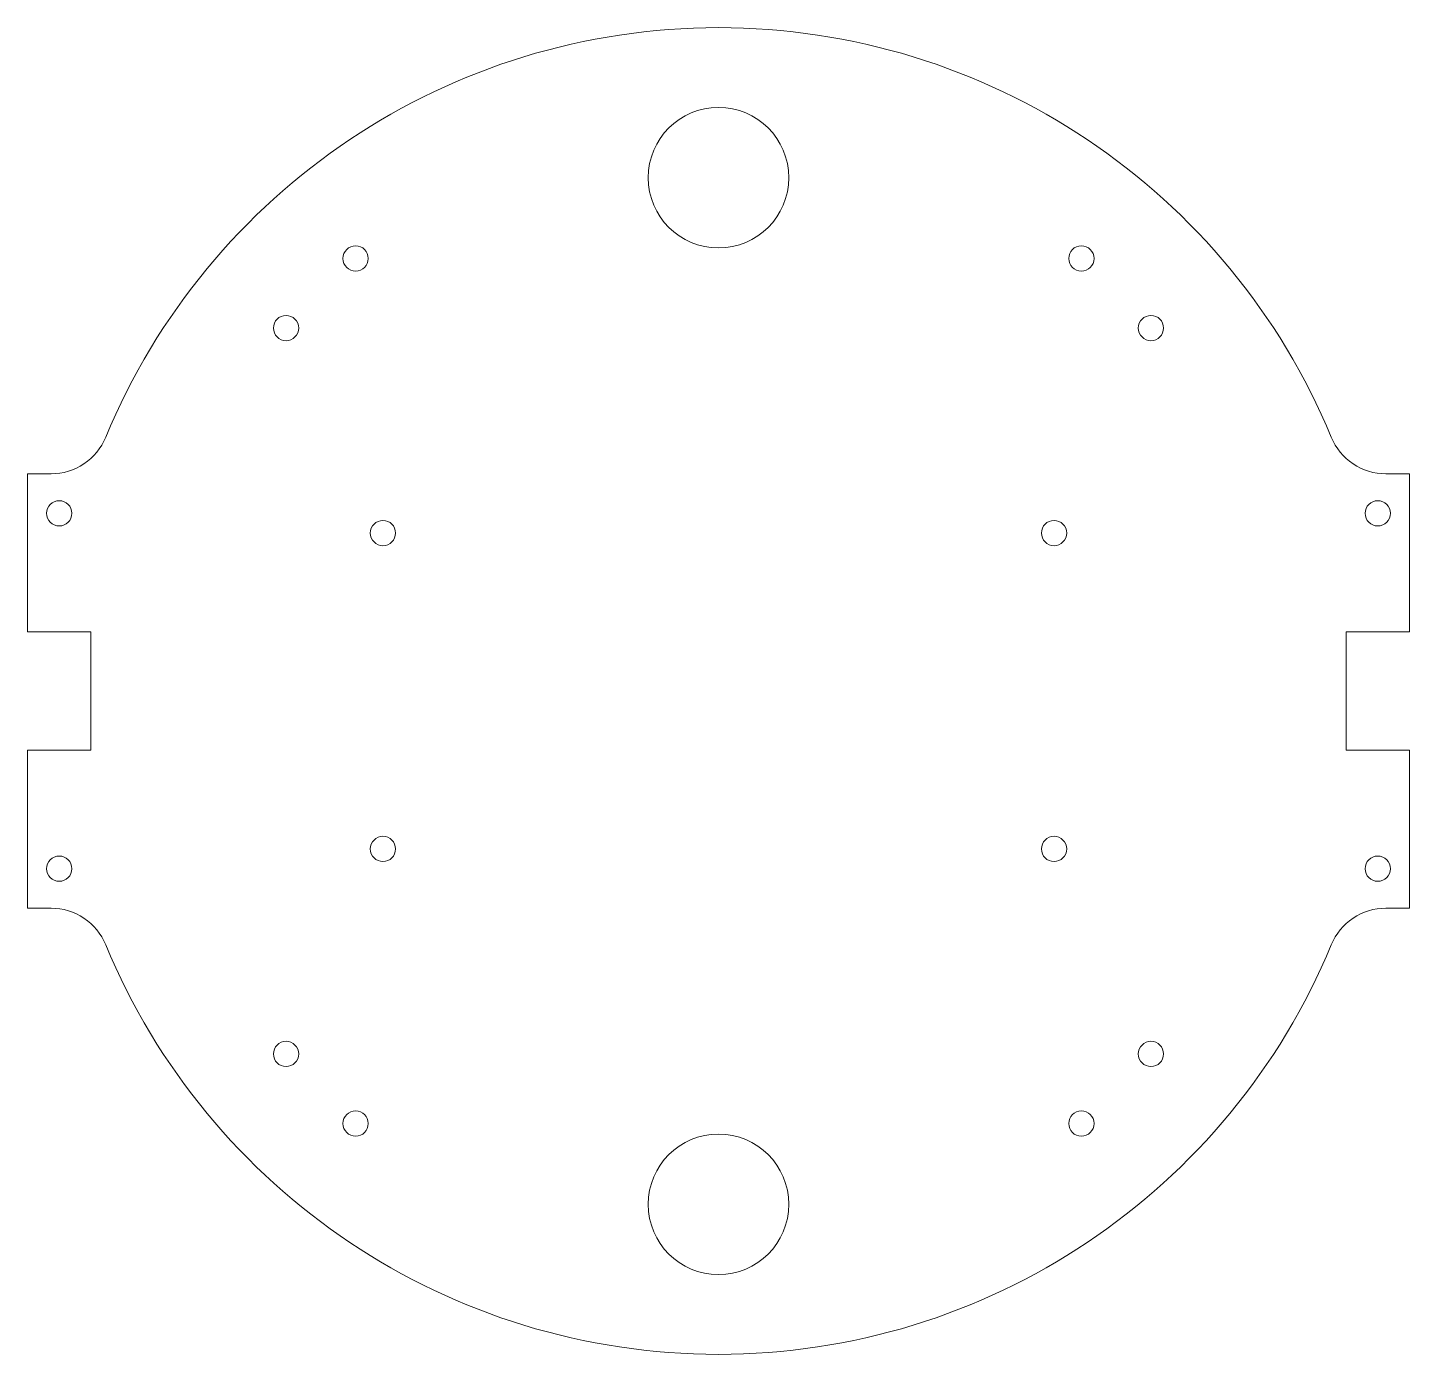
# Model space of a CAD drawing. Header units: millimetres. Extents: x -88 to 88, y -84 to 84.
import ezdxf

# ---------------------------------------------------------------- set-up
doc = ezdxf.new("R2010")
doc.units = ezdxf.units.MM

msp = doc.modelspace()

# ---------------------------------------------------------------- linework, layer by layer
at = {"color": 7, "linetype": 'Continuous', "lineweight": 15}
for p, q in [((-87.5, 27.5), (-87.5, 7.5)), ((-84.54, 27.5), (-87.5, 27.5)), ((87.5, 27.5), (84.54, 27.5)), ((87.5, 7.5), (87.5, 27.5)), ((-87.5, 7.5), (-79.5, 7.5)), ((-79.5, 7.5), (-79.5, -7.5)), ((79.5, 7.5), (87.5, 7.5)), ((79.5, -7.5), (79.5, 7.5)), ((-79.5, -7.5), (-87.5, -7.5)), ((-87.5, -7.5), (-87.5, -27.5)), ((87.5, -7.5), (79.5, -7.5)), ((87.5, -27.5), (87.5, -7.5)), ((-87.5, -27.5), (-84.54, -27.5)), ((84.54, -27.5), (87.5, -27.5))]:
    msp.add_line(p, q, dxfattribs=at)
for centre, radius in [((0, 65), 8.9), ((-45.96, 54.77), 1.6), ((45.96, 54.77), 1.6), ((-54.77, 45.96), 1.6), ((54.77, 45.96), 1.6), ((-83.5, 22.5), 1.6), ((83.5, 22.5), 1.6), ((-42.5, 20), 1.6), ((42.5, 20), 1.6), ((-42.5, -20), 1.6), ((42.5, -20), 1.6), ((-83.5, -22.5), 1.6), ((83.5, -22.5), 1.6), ((-54.77, -45.96), 1.6), ((54.77, -45.96), 1.6), ((-45.96, -54.77), 1.6), ((45.96, -54.77), 1.6), ((0, -65), 8.9)]:
    msp.add_circle(centre, radius, dxfattribs=at)
for centre, radius, start, end in [((0, 0), 84, 22.4895, 157.5105), ((-84.54, 35), 7.5, 270, 337.5105), ((84.54, 35), 7.5, 202.4895, 270), ((-84.54, -35), 7.5, 22.4895, 90), ((84.54, -35), 7.5, 90, 157.5105), ((0, 0), 84, 202.4895, 337.5105)]:
    msp.add_arc(centre, radius, start, end, dxfattribs=at)

doc.saveas('drawing.dxf')
